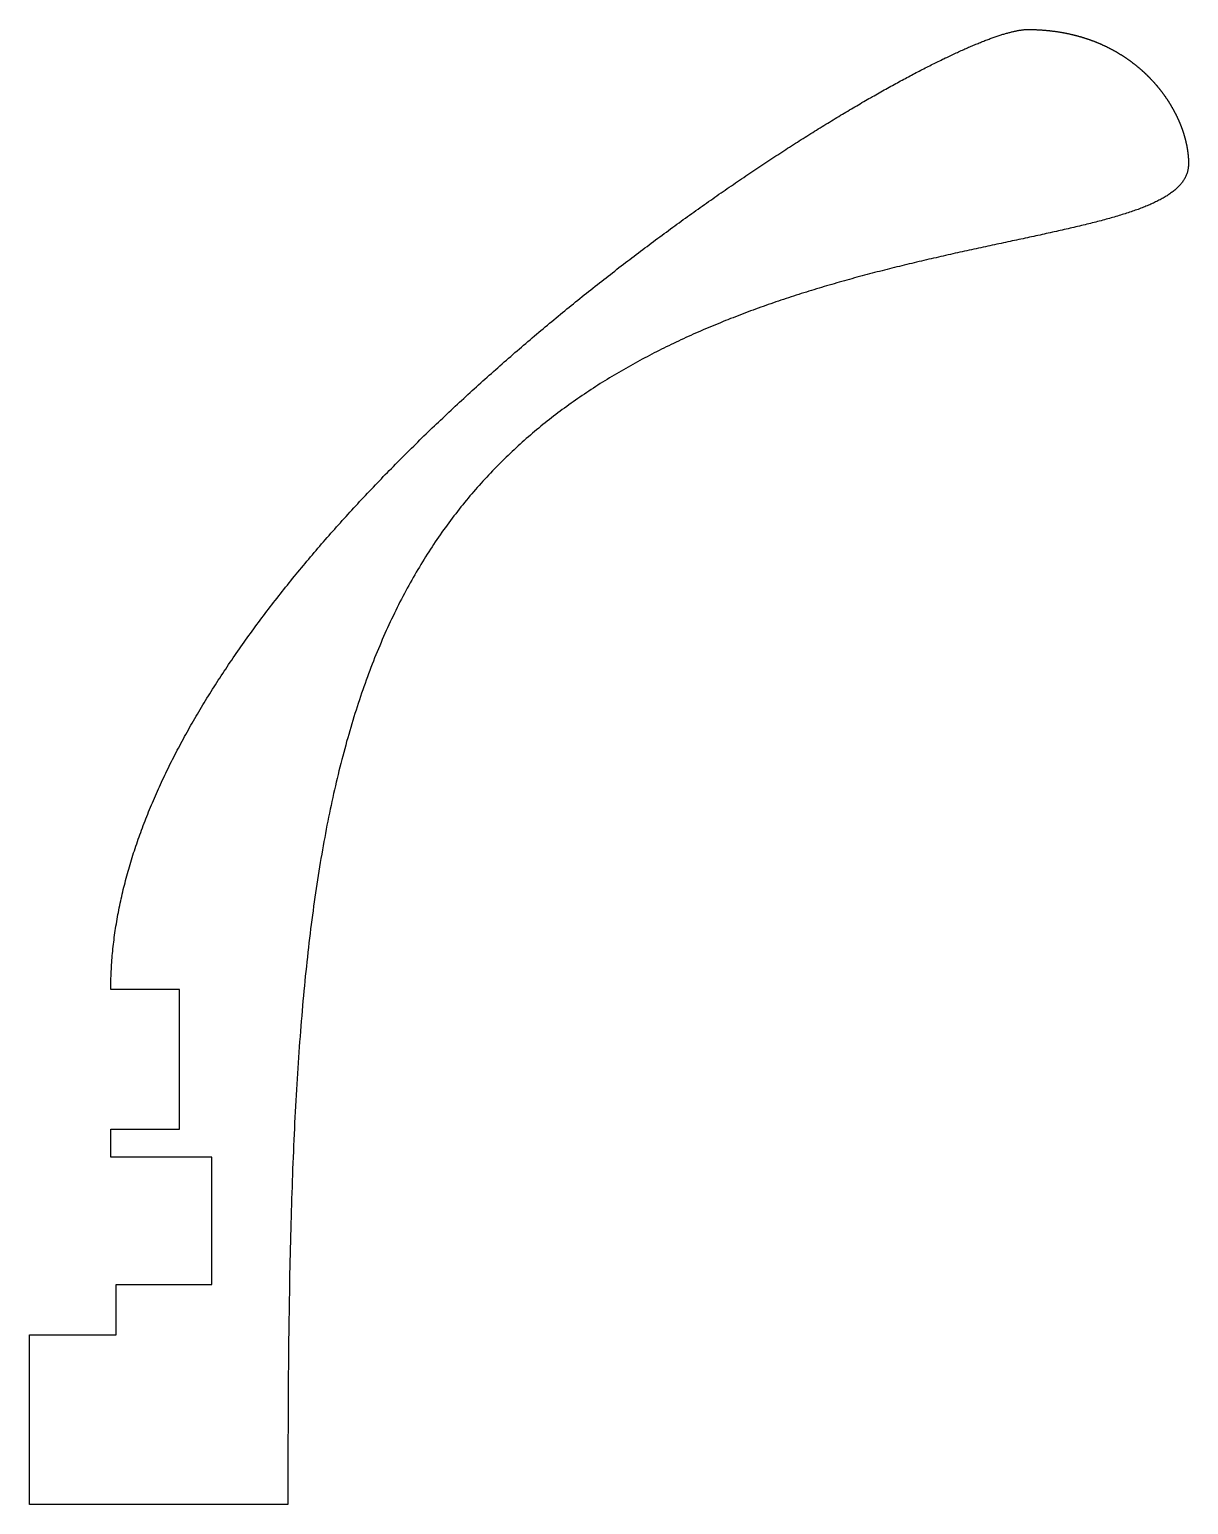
# Model space of a CAD drawing. Extents: x 0.4 to 22, y 0 to 27.5.
import ezdxf

# ---------------------------------------------------------------- set-up
doc = ezdxf.new("R2010")
doc.units = 0

msp = doc.modelspace()

# ---------------------------------------------------------------- linework, layer by layer
at = {"linetype": 'LINE'}
msp.add_polyline3d([(5.2, 0, 0), (0.381, 0, 0), (0.381, 3.164, 0), (2, 3.164, 0), (2, 4.1, 0), (3.78, 4.1, 0), (3.78, 6.477, 0), (1.898, 6.477, 0), (1.898, 7, 0), (3.18, 7, 0), (3.18, 9.6, 0), (1.898, 9.6, 0), (1.898, 9.6, 0), (1.898, 9.642, 0), (1.899, 9.684, 0), (1.899, 9.726, 0), (1.9, 9.768, 0), (1.901, 9.811, 0), (1.903, 9.853, 0), (1.904, 9.895, 0), (1.906, 9.937, 0), (1.908, 9.979, 0), (1.91, 10.022, 0), (1.913, 10.064, 0), (1.916, 10.106, 0), (1.919, 10.148, 0), (1.922, 10.191, 0), (1.926, 10.233, 0), (1.93, 10.275, 0), (1.934, 10.318, 0), (1.938, 10.36, 0), (1.943, 10.402, 0), (1.947, 10.445, 0), (1.952, 10.487, 0), (1.958, 10.529, 0), (1.963, 10.572, 0), (1.969, 10.614, 0), (1.975, 10.657, 0), (1.981, 10.699, 0), (1.987, 10.742, 0), (1.994, 10.784, 0), (2.001, 10.827, 0), (2.008, 10.869, 0), (2.015, 10.912, 0), (2.023, 10.954, 0), (2.031, 10.997, 0), (2.039, 11.039, 0), (2.047, 11.082, 0), (2.056, 11.124, 0), (2.064, 11.167, 0), (2.073, 11.209, 0), (2.082, 11.252, 0), (2.092, 11.294, 0), (2.101, 11.337, 0), (2.111, 11.38, 0), (2.121, 11.422, 0), (2.131, 11.465, 0), (2.142, 11.507, 0), (2.152, 11.55, 0), (2.163, 11.592, 0), (2.174, 11.635, 0), (2.186, 11.678, 0), (2.197, 11.72, 0), (2.209, 11.763, 0), (2.221, 11.806, 0), (2.233, 11.848, 0), (2.246, 11.891, 0), (2.258, 11.933, 0), (2.271, 11.976, 0), (2.284, 12.019, 0), (2.297, 12.061, 0), (2.311, 12.104, 0), (2.324, 12.147, 0), (2.338, 12.189, 0), (2.352, 12.232, 0), (2.366, 12.275, 0), (2.381, 12.317, 0), (2.395, 12.36, 0), (2.41, 12.403, 0), (2.425, 12.445, 0), (2.441, 12.488, 0), (2.456, 12.53, 0), (2.472, 12.573, 0), (2.488, 12.616, 0), (2.504, 12.658, 0), (2.52, 12.701, 0), (2.536, 12.744, 0), (2.553, 12.786, 0), (2.57, 12.829, 0), (2.587, 12.871, 0), (2.604, 12.914, 0), (2.621, 12.957, 0), (2.639, 12.999, 0), (2.657, 13.042, 0), (2.675, 13.084, 0), (2.693, 13.127, 0), (2.711, 13.17, 0), (2.73, 13.212, 0), (2.748, 13.255, 0), (2.767, 13.297, 0), (2.786, 13.34, 0), (2.806, 13.382, 0), (2.825, 13.425, 0), (2.845, 13.467, 0), (2.865, 13.51, 0), (2.885, 13.552, 0), (2.905, 13.595, 0), (2.925, 13.637, 0), (2.946, 13.68, 0), (2.966, 13.722, 0), (2.987, 13.765, 0), (3.008, 13.807, 0), (3.029, 13.85, 0), (3.051, 13.892, 0), (3.072, 13.935, 0), (3.094, 13.977, 0), (3.116, 14.019, 0), (3.138, 14.062, 0), (3.16, 14.104, 0), (3.183, 14.146, 0), (3.206, 14.189, 0), (3.228, 14.231, 0), (3.251, 14.273, 0), (3.274, 14.316, 0), (3.298, 14.358, 0), (3.321, 14.4, 0), (3.345, 14.442, 0), (3.368, 14.485, 0), (3.392, 14.527, 0), (3.416, 14.569, 0), (3.441, 14.611, 0), (3.465, 14.653, 0), (3.49, 14.696, 0), (3.514, 14.738, 0), (3.539, 14.78, 0), (3.564, 14.822, 0), (3.589, 14.864, 0), (3.615, 14.906, 0), (3.64, 14.948, 0), (3.666, 14.99, 0), (3.692, 15.032, 0), (3.718, 15.074, 0), (3.744, 15.116, 0), (3.77, 15.158, 0), (3.796, 15.2, 0), (3.823, 15.242, 0), (3.85, 15.284, 0), (3.876, 15.326, 0), (3.903, 15.368, 0), (3.931, 15.409, 0), (3.958, 15.451, 0), (3.985, 15.493, 0), (4.013, 15.535, 0), (4.041, 15.576, 0), (4.068, 15.618, 0), (4.096, 15.66, 0), (4.124, 15.702, 0), (4.153, 15.743, 0), (4.181, 15.785, 0), (4.21, 15.826, 0), (4.238, 15.868, 0), (4.267, 15.909, 0), (4.296, 15.951, 0), (4.325, 15.992, 0), (4.355, 16.034, 0), (4.384, 16.075, 0), (4.413, 16.117, 0), (4.443, 16.158, 0), (4.473, 16.2, 0), (4.503, 16.241, 0), (4.533, 16.282, 0), (4.563, 16.323, 0), (4.593, 16.365, 0), (4.623, 16.406, 0), (4.654, 16.447, 0), (4.685, 16.488, 0), (4.715, 16.529, 0), (4.746, 16.57, 0), (4.777, 16.611, 0), (4.808, 16.653, 0), (4.84, 16.694, 0), (4.871, 16.734, 0), (4.902, 16.775, 0), (4.934, 16.816, 0), (4.966, 16.857, 0), (4.998, 16.898, 0), (5.03, 16.939, 0), (5.062, 16.98, 0), (5.094, 17.02, 0), (5.126, 17.061, 0), (5.159, 17.102, 0), (5.191, 17.142, 0), (5.224, 17.183, 0), (5.257, 17.224, 0), (5.289, 17.264, 0), (5.322, 17.305, 0), (5.356, 17.345, 0), (5.389, 17.385, 0), (5.422, 17.426, 0), (5.455, 17.466, 0), (5.489, 17.507, 0), (5.523, 17.547, 0), (5.556, 17.587, 0), (5.59, 17.627, 0), (5.624, 17.667, 0), (5.658, 17.708, 0), (5.692, 17.748, 0), (5.726, 17.788, 0), (5.761, 17.828, 0), (5.795, 17.868, 0), (5.83, 17.908, 0), (5.864, 17.948, 0), (5.899, 17.987, 0), (5.934, 18.027, 0), (5.969, 18.067, 0), (6.004, 18.107, 0), (6.039, 18.146, 0), (6.074, 18.186, 0), (6.109, 18.226, 0), (6.145, 18.265, 0), (6.18, 18.305, 0), (6.216, 18.344, 0), (6.251, 18.384, 0), (6.287, 18.423, 0), (6.323, 18.462, 0), (6.359, 18.502, 0), (6.395, 18.541, 0), (6.431, 18.58, 0), (6.467, 18.619, 0), (6.503, 18.658, 0), (6.539, 18.697, 0), (6.576, 18.736, 0), (6.612, 18.775, 0), (6.649, 18.814, 0), (6.685, 18.853, 0), (6.722, 18.892, 0), (6.759, 18.931, 0), (6.796, 18.97, 0), (6.833, 19.008, 0), (6.87, 19.047, 0), (6.907, 19.086, 0), (6.944, 19.124, 0), (6.981, 19.163, 0), (7.018, 19.201, 0), (7.056, 19.239, 0), (7.093, 19.278, 0), (7.131, 19.316, 0), (7.168, 19.354, 0), (7.206, 19.393, 0), (7.244, 19.431, 0), (7.281, 19.469, 0), (7.319, 19.507, 0), (7.357, 19.545, 0), (7.395, 19.583, 0), (7.433, 19.621, 0), (7.471, 19.658, 0), (7.509, 19.696, 0), (7.548, 19.734, 0), (7.586, 19.772, 0), (7.624, 19.809, 0), (7.663, 19.847, 0), (7.701, 19.884, 0), (7.739, 19.922, 0), (7.778, 19.959, 0), (7.817, 19.996, 0), (7.855, 20.034, 0), (7.894, 20.071, 0), (7.933, 20.108, 0), (7.972, 20.145, 0), (8.01, 20.182, 0), (8.049, 20.219, 0), (8.088, 20.256, 0), (8.127, 20.293, 0), (8.166, 20.33, 0), (8.206, 20.367, 0), (8.245, 20.403, 0), (8.284, 20.44, 0), (8.323, 20.477, 0), (8.363, 20.513, 0), (8.402, 20.55, 0), (8.441, 20.586, 0), (8.481, 20.622, 0), (8.52, 20.659, 0), (8.56, 20.695, 0), (8.599, 20.731, 0), (8.639, 20.767, 0), (8.678, 20.803, 0), (8.718, 20.839, 0), (8.758, 20.875, 0), (8.797, 20.911, 0), (8.837, 20.947, 0), (8.877, 20.982, 0), (8.917, 21.018, 0), (8.957, 21.054, 0), (8.997, 21.089, 0), (9.037, 21.125, 0), (9.077, 21.16, 0), (9.116, 21.195, 0), (9.156, 21.231, 0), (9.197, 21.266, 0), (9.237, 21.301, 0), (9.277, 21.336, 0), (9.317, 21.371, 0), (9.357, 21.406, 0), (9.397, 21.441, 0), (9.437, 21.476, 0), (9.478, 21.51, 0), (9.518, 21.545, 0), (9.558, 21.579, 0), (9.598, 21.614, 0), (9.639, 21.648, 0), (9.679, 21.683, 0), (9.719, 21.717, 0), (9.76, 21.751, 0), (9.8, 21.786, 0), (9.84, 21.82, 0), (9.881, 21.854, 0), (9.921, 21.888, 0), (9.961, 21.921, 0), (10.002, 21.955, 0), (10.042, 21.989, 0), (10.083, 22.023, 0), (10.123, 22.056, 0), (10.164, 22.09, 0), (10.204, 22.123, 0), (10.245, 22.157, 0), (10.285, 22.19, 0), (10.326, 22.223, 0), (10.366, 22.256, 0), (10.406, 22.289, 0), (10.447, 22.322, 0), (10.487, 22.355, 0), (10.528, 22.388, 0), (10.568, 22.421, 0), (10.609, 22.454, 0), (10.649, 22.486, 0), (10.69, 22.519, 0), (10.73, 22.551, 0), (10.771, 22.584, 0), (10.811, 22.616, 0), (10.852, 22.648, 0), (10.892, 22.68, 0), (10.933, 22.712, 0), (10.973, 22.744, 0), (11.014, 22.776, 0), (11.054, 22.808, 0), (11.095, 22.84, 0), (11.135, 22.871, 0), (11.176, 22.903, 0), (11.216, 22.935, 0), (11.256, 22.966, 0), (11.297, 22.997, 0), (11.337, 23.029, 0), (11.377, 23.06, 0), (11.418, 23.091, 0), (11.458, 23.122, 0), (11.498, 23.153, 0), (11.539, 23.184, 0), (11.579, 23.214, 0), (11.619, 23.245, 0), (11.659, 23.276, 0), (11.7, 23.306, 0), (11.74, 23.337, 0), (11.78, 23.367, 0), (11.82, 23.397, 0), (11.86, 23.427, 0), (11.9, 23.457, 0), (11.94, 23.487, 0), (11.98, 23.517, 0), (12.02, 23.547, 0), (12.06, 23.577, 0), (12.1, 23.607, 0), (12.14, 23.636, 0), (12.18, 23.666, 0), (12.22, 23.695, 0), (12.26, 23.724, 0), (12.299, 23.753, 0), (12.339, 23.783, 0), (12.379, 23.812, 0), (12.418, 23.841, 0), (12.458, 23.869, 0), (12.498, 23.898, 0), (12.537, 23.927, 0), (12.577, 23.955, 0), (12.616, 23.984, 0), (12.656, 24.012, 0), (12.695, 24.041, 0), (12.735, 24.069, 0), (12.774, 24.097, 0), (12.813, 24.125, 0), (12.852, 24.153, 0), (12.892, 24.181, 0), (12.931, 24.208, 0), (12.97, 24.236, 0), (13.009, 24.264, 0), (13.048, 24.291, 0), (13.087, 24.318, 0), (13.126, 24.346, 0), (13.164, 24.373, 0), (13.203, 24.4, 0), (13.242, 24.427, 0), (13.281, 24.454, 0), (13.319, 24.481, 0), (13.358, 24.507, 0), (13.396, 24.534, 0), (13.435, 24.56, 0), (13.473, 24.587, 0), (13.512, 24.613, 0), (13.55, 24.639, 0), (13.588, 24.665, 0), (13.626, 24.691, 0), (13.665, 24.717, 0), (13.703, 24.743, 0), (13.741, 24.769, 0), (13.779, 24.794, 0), (13.816, 24.82, 0), (13.854, 24.845, 0), (13.892, 24.871, 0), (13.93, 24.896, 0), (13.967, 24.921, 0), (14.005, 24.946, 0), (14.042, 24.971, 0), (14.08, 24.996, 0), (14.117, 25.02, 0), (14.154, 25.045, 0), (14.191, 25.069, 0), (14.229, 25.094, 0), (14.266, 25.118, 0), (14.303, 25.142, 0), (14.339, 25.166, 0), (14.376, 25.19, 0), (14.413, 25.214, 0), (14.45, 25.238, 0), (14.486, 25.261, 0), (14.523, 25.285, 0), (14.559, 25.308, 0), (14.595, 25.332, 0), (14.632, 25.355, 0), (14.668, 25.378, 0), (14.704, 25.401, 0), (14.74, 25.424, 0), (14.776, 25.447, 0), (14.812, 25.469, 0), (14.848, 25.492, 0), (14.883, 25.514, 0), (14.919, 25.537, 0), (14.954, 25.559, 0), (14.99, 25.581, 0), (15.025, 25.603, 0), (15.06, 25.625, 0), (15.095, 25.647, 0), (15.13, 25.669, 0), (15.165, 25.69, 0), (15.2, 25.712, 0), (15.235, 25.733, 0), (15.27, 25.754, 0), (15.304, 25.775, 0), (15.339, 25.796, 0), (15.373, 25.817, 0), (15.407, 25.838, 0), (15.441, 25.859, 0), (15.476, 25.879, 0), (15.51, 25.9, 0), (15.543, 25.92, 0), (15.577, 25.94, 0), (15.611, 25.96, 0), (15.644, 25.98, 0), (15.678, 26, 0), (15.711, 26.02, 0), (15.744, 26.04, 0), (15.778, 26.059, 0), (15.811, 26.078, 0), (15.844, 26.098, 0), (15.876, 26.117, 0), (15.909, 26.136, 0), (15.942, 26.155, 0), (15.974, 26.174, 0), (16.006, 26.192, 0), (16.039, 26.211, 0), (16.071, 26.229, 0), (16.103, 26.248, 0), (16.135, 26.266, 0), (16.167, 26.284, 0), (16.198, 26.302, 0), (16.23, 26.32, 0), (16.261, 26.338, 0), (16.293, 26.355, 0), (16.324, 26.373, 0), (16.355, 26.39, 0), (16.386, 26.407, 0), (16.417, 26.424, 0), (16.447, 26.441, 0), (16.478, 26.458, 0), (16.508, 26.475, 0), (16.539, 26.492, 0), (16.569, 26.508, 0), (16.599, 26.525, 0), (16.629, 26.541, 0), (16.659, 26.557, 0), (16.688, 26.573, 0), (16.718, 26.589, 0), (16.747, 26.605, 0), (16.777, 26.62, 0), (16.806, 26.636, 0), (16.835, 26.651, 0), (16.864, 26.666, 0), (16.892, 26.681, 0), (16.921, 26.696, 0), (16.949, 26.711, 0), (16.978, 26.726, 0), (17.006, 26.741, 0), (17.034, 26.755, 0), (17.062, 26.769, 0), (17.09, 26.784, 0), (17.117, 26.798, 0), (17.145, 26.812, 0), (17.172, 26.825, 0), (17.199, 26.839, 0), (17.227, 26.853, 0), (17.253, 26.866, 0), (17.28, 26.879, 0), (17.307, 26.893, 0), (17.333, 26.906, 0), (17.36, 26.918, 0), (17.386, 26.931, 0), (17.412, 26.944, 0), (17.438, 26.956, 0), (17.463, 26.969, 0), (17.489, 26.981, 0), (17.514, 26.993, 0), (17.54, 27.005, 0), (17.565, 27.017, 0), (17.59, 27.029, 0), (17.614, 27.04, 0), (17.639, 27.052, 0), (17.664, 27.063, 0), (17.688, 27.074, 0), (17.712, 27.085, 0), (17.736, 27.096, 0), (17.76, 27.107, 0), (17.784, 27.117, 0), (17.807, 27.128, 0), (17.83, 27.138, 0), (17.854, 27.148, 0), (17.877, 27.158, 0), (17.899, 27.168, 0), (17.922, 27.178, 0), (17.945, 27.188, 0), (17.967, 27.197, 0), (17.989, 27.206, 0), (18.011, 27.216, 0), (18.033, 27.225, 0), (18.055, 27.234, 0), (18.076, 27.242, 0), (18.097, 27.251, 0), (18.119, 27.26, 0), (18.14, 27.268, 0), (18.16, 27.276, 0), (18.181, 27.284, 0), (18.201, 27.292, 0), (18.222, 27.3, 0), (18.242, 27.308, 0), (18.262, 27.315, 0), (18.281, 27.322, 0), (18.301, 27.33, 0), (18.32, 27.337, 0), (18.339, 27.344, 0), (18.358, 27.35, 0), (18.377, 27.357, 0), (18.396, 27.364, 0), (18.414, 27.37, 0), (18.432, 27.376, 0), (18.451, 27.382, 0), (18.468, 27.388, 0), (18.486, 27.394, 0), (18.504, 27.399, 0), (18.521, 27.405, 0), (18.538, 27.41, 0), (18.555, 27.415, 0), (18.572, 27.42, 0), (18.588, 27.425, 0), (18.604, 27.43, 0), (18.621, 27.434, 0), (18.637, 27.439, 0), (18.652, 27.443, 0), (18.668, 27.447, 0), (18.683, 27.451, 0), (18.698, 27.455, 0), (18.713, 27.459, 0), (18.728, 27.462, 0), (18.743, 27.465, 0), (18.757, 27.469, 0), (18.771, 27.472, 0), (18.785, 27.475, 0), (18.799, 27.477, 0), (18.812, 27.48, 0), (18.826, 27.482, 0), (18.839, 27.485, 0), (18.852, 27.487, 0), (18.864, 27.489, 0), (18.877, 27.49, 0), (18.889, 27.492, 0), (18.901, 27.494, 0), (18.913, 27.495, 0), (18.925, 27.496, 0), (18.936, 27.497, 0), (18.947, 27.498, 0), (18.958, 27.499, 0), (18.969, 27.499, 0), (18.98, 27.5, 0), (18.99, 27.5, 0), (19, 27.5, 0), (19, 27.5, 0), (19.01, 27.5, 0), (19.02, 27.5, 0), (19.03, 27.5, 0), (19.04, 27.5, 0), (19.05, 27.5, 0), (19.06, 27.5, 0), (19.07, 27.499, 0), (19.08, 27.499, 0), (19.089, 27.499, 0), (19.099, 27.499, 0), (19.109, 27.498, 0), (19.119, 27.498, 0), (19.129, 27.498, 0), (19.139, 27.498, 0), (19.148, 27.497, 0), (19.158, 27.497, 0), (19.168, 27.496, 0), (19.178, 27.496, 0), (19.187, 27.496, 0), (19.197, 27.495, 0), (19.207, 27.495, 0), (19.216, 27.494, 0), (19.226, 27.493, 0), (19.236, 27.493, 0), (19.245, 27.492, 0), (19.255, 27.492, 0), (19.264, 27.491, 0), (19.274, 27.49, 0), (19.283, 27.49, 0), (19.293, 27.489, 0), (19.302, 27.488, 0), (19.312, 27.487, 0), (19.321, 27.487, 0), (19.331, 27.486, 0), (19.34, 27.485, 0), (19.35, 27.484, 0), (19.359, 27.483, 0), (19.369, 27.482, 0), (19.378, 27.481, 0), (19.387, 27.481, 0), (19.397, 27.48, 0), (19.406, 27.479, 0), (19.415, 27.478, 0), (19.425, 27.477, 0), (19.434, 27.475, 0), (19.443, 27.474, 0), (19.452, 27.473, 0), (19.462, 27.472, 0), (19.471, 27.471, 0), (19.48, 27.47, 0), (19.489, 27.469, 0), (19.498, 27.467, 0), (19.507, 27.466, 0), (19.517, 27.465, 0), (19.526, 27.464, 0), (19.535, 27.462, 0), (19.544, 27.461, 0), (19.553, 27.46, 0), (19.562, 27.458, 0), (19.571, 27.457, 0), (19.58, 27.455, 0), (19.589, 27.454, 0), (19.598, 27.453, 0), (19.607, 27.451, 0), (19.616, 27.45, 0), (19.625, 27.448, 0), (19.634, 27.446, 0), (19.642, 27.445, 0), (19.651, 27.443, 0), (19.66, 27.442, 0), (19.669, 27.44, 0), (19.678, 27.438, 0), (19.687, 27.437, 0), (19.695, 27.435, 0), (19.704, 27.433, 0), (19.713, 27.432, 0), (19.722, 27.43, 0), (19.73, 27.428, 0), (19.739, 27.426, 0), (19.748, 27.424, 0), (19.756, 27.423, 0), (19.765, 27.421, 0), (19.774, 27.419, 0), (19.782, 27.417, 0), (19.791, 27.415, 0), (19.8, 27.413, 0), (19.808, 27.411, 0), (19.817, 27.409, 0), (19.825, 27.407, 0), (19.834, 27.405, 0), (19.842, 27.403, 0), (19.851, 27.401, 0), (19.859, 27.399, 0), (19.868, 27.397, 0), (19.876, 27.395, 0), (19.885, 27.393, 0), (19.893, 27.39, 0), (19.901, 27.388, 0), (19.91, 27.386, 0), (19.918, 27.384, 0), (19.926, 27.382, 0), (19.935, 27.379, 0), (19.943, 27.377, 0), (19.951, 27.375, 0), (19.96, 27.372, 0), (19.968, 27.37, 0), (19.976, 27.368, 0), (19.984, 27.365, 0), (19.992, 27.363, 0), (20.001, 27.361, 0), (20.009, 27.358, 0), (20.017, 27.356, 0), (20.025, 27.353, 0), (20.033, 27.351, 0), (20.041, 27.348, 0), (20.049, 27.346, 0), (20.057, 27.343, 0), (20.066, 27.341, 0), (20.074, 27.338, 0), (20.082, 27.335, 0), (20.09, 27.333, 0), (20.098, 27.33, 0), (20.106, 27.328, 0), (20.114, 27.325, 0), (20.121, 27.322, 0), (20.129, 27.32, 0), (20.137, 27.317, 0), (20.145, 27.314, 0), (20.153, 27.311, 0), (20.161, 27.308, 0), (20.169, 27.306, 0), (20.177, 27.303, 0), (20.184, 27.3, 0), (20.192, 27.297, 0), (20.2, 27.294, 0), (20.208, 27.291, 0), (20.215, 27.289, 0), (20.223, 27.286, 0), (20.231, 27.283, 0), (20.238, 27.28, 0), (20.246, 27.277, 0), (20.254, 27.274, 0), (20.261, 27.271, 0), (20.269, 27.268, 0), (20.277, 27.265, 0), (20.284, 27.262, 0), (20.292, 27.259, 0), (20.299, 27.255, 0), (20.307, 27.252, 0), (20.314, 27.249, 0), (20.322, 27.246, 0), (20.329, 27.243, 0), (20.337, 27.24, 0), (20.344, 27.237, 0), (20.352, 27.233, 0), (20.359, 27.23, 0), (20.367, 27.227, 0), (20.374, 27.224, 0), (20.381, 27.22, 0), (20.389, 27.217, 0), (20.396, 27.214, 0), (20.403, 27.21, 0), (20.411, 27.207, 0), (20.418, 27.204, 0), (20.425, 27.2, 0), (20.432, 27.197, 0), (20.44, 27.194, 0), (20.447, 27.19, 0), (20.454, 27.187, 0), (20.461, 27.183, 0), (20.468, 27.18, 0), (20.476, 27.176, 0), (20.483, 27.173, 0), (20.49, 27.169, 0), (20.497, 27.166, 0), (20.504, 27.162, 0), (20.511, 27.159, 0), (20.518, 27.155, 0), (20.525, 27.152, 0), (20.532, 27.148, 0), (20.539, 27.144, 0), (20.546, 27.141, 0), (20.553, 27.137, 0), (20.56, 27.133, 0), (20.567, 27.13, 0), (20.574, 27.126, 0), (20.581, 27.122, 0), (20.588, 27.119, 0), (20.594, 27.115, 0), (20.601, 27.111, 0), (20.608, 27.107, 0), (20.615, 27.104, 0), (20.622, 27.1, 0), (20.629, 27.096, 0), (20.635, 27.092, 0), (20.642, 27.088, 0), (20.649, 27.084, 0), (20.656, 27.081, 0), (20.662, 27.077, 0), (20.669, 27.073, 0), (20.676, 27.069, 0), (20.682, 27.065, 0), (20.689, 27.061, 0), (20.695, 27.057, 0), (20.702, 27.053, 0), (20.709, 27.049, 0), (20.715, 27.045, 0), (20.722, 27.041, 0), (20.728, 27.037, 0), (20.735, 27.033, 0), (20.741, 27.029, 0), (20.748, 27.025, 0), (20.754, 27.021, 0), (20.761, 27.017, 0), (20.767, 27.013, 0), (20.774, 27.009, 0), (20.78, 27.005, 0), (20.786, 27, 0), (20.793, 26.996, 0), (20.799, 26.992, 0), (20.805, 26.988, 0), (20.812, 26.984, 0), (20.818, 26.98, 0), (20.824, 26.975, 0), (20.83, 26.971, 0), (20.837, 26.967, 0), (20.843, 26.963, 0), (20.849, 26.958, 0), (20.855, 26.954, 0), (20.862, 26.95, 0), (20.868, 26.945, 0), (20.874, 26.941, 0), (20.88, 26.937, 0), (20.886, 26.932, 0), (20.892, 26.928, 0), (20.898, 26.924, 0), (20.904, 26.919, 0), (20.91, 26.915, 0), (20.916, 26.911, 0), (20.922, 26.906, 0), (20.928, 26.902, 0), (20.934, 26.897, 0), (20.94, 26.893, 0), (20.946, 26.888, 0), (20.952, 26.884, 0), (20.958, 26.88, 0), (20.964, 26.875, 0), (20.97, 26.871, 0), (20.976, 26.866, 0), (20.982, 26.862, 0), (20.987, 26.857, 0), (20.993, 26.852, 0), (20.999, 26.848, 0), (21.005, 26.843, 0), (21.011, 26.839, 0), (21.016, 26.834, 0), (21.022, 26.83, 0), (21.028, 26.825, 0), (21.033, 26.82, 0), (21.039, 26.816, 0), (21.045, 26.811, 0), (21.05, 26.806, 0), (21.056, 26.802, 0), (21.062, 26.797, 0), (21.067, 26.792, 0), (21.073, 26.788, 0), (21.078, 26.783, 0), (21.084, 26.778, 0), (21.089, 26.774, 0), (21.095, 26.769, 0), (21.1, 26.764, 0), (21.106, 26.759, 0), (21.111, 26.755, 0), (21.117, 26.75, 0), (21.122, 26.745, 0), (21.128, 26.74, 0), (21.133, 26.735, 0), (21.138, 26.731, 0), (21.144, 26.726, 0), (21.149, 26.721, 0), (21.154, 26.716, 0), (21.16, 26.711, 0), (21.165, 26.706, 0), (21.17, 26.702, 0), (21.176, 26.697, 0), (21.181, 26.692, 0), (21.186, 26.687, 0), (21.191, 26.682, 0), (21.196, 26.677, 0), (21.202, 26.672, 0), (21.207, 26.667, 0), (21.212, 26.662, 0), (21.217, 26.657, 0), (21.222, 26.652, 0), (21.227, 26.647, 0), (21.232, 26.642, 0), (21.237, 26.637, 0), (21.242, 26.633, 0), (21.247, 26.628, 0), (21.253, 26.622, 0), (21.257, 26.617, 0), (21.262, 26.612, 0), (21.267, 26.607, 0), (21.272, 26.602, 0), (21.277, 26.597, 0), (21.282, 26.592, 0), (21.287, 26.587, 0), (21.292, 26.582, 0), (21.297, 26.577, 0), (21.302, 26.572, 0), (21.306, 26.567, 0), (21.311, 26.562, 0), (21.316, 26.557, 0), (21.321, 26.552, 0), (21.326, 26.546, 0), (21.33, 26.541, 0), (21.335, 26.536, 0), (21.34, 26.531, 0), (21.344, 26.526, 0), (21.349, 26.521, 0), (21.354, 26.515, 0), (21.358, 26.51, 0), (21.363, 26.505, 0), (21.368, 26.5, 0), (21.372, 26.495, 0), (21.377, 26.49, 0), (21.381, 26.484, 0), (21.386, 26.479, 0), (21.39, 26.474, 0), (21.395, 26.469, 0), (21.399, 26.463, 0), (21.404, 26.458, 0), (21.408, 26.453, 0), (21.413, 26.448, 0), (21.417, 26.442, 0), (21.422, 26.437, 0), (21.426, 26.432, 0), (21.43, 26.427, 0), (21.435, 26.421, 0), (21.439, 26.416, 0), (21.443, 26.411, 0), (21.448, 26.405, 0), (21.452, 26.4, 0), (21.456, 26.395, 0), (21.461, 26.389, 0), (21.465, 26.384, 0), (21.469, 26.379, 0), (21.473, 26.373, 0), (21.477, 26.368, 0), (21.482, 26.363, 0), (21.486, 26.357, 0), (21.49, 26.352, 0), (21.494, 26.347, 0), (21.498, 26.341, 0), (21.502, 26.336, 0), (21.506, 26.33, 0), (21.51, 26.325, 0), (21.514, 26.32, 0), (21.518, 26.314, 0), (21.522, 26.309, 0), (21.526, 26.303, 0), (21.53, 26.298, 0), (21.534, 26.292, 0), (21.538, 26.287, 0), (21.542, 26.282, 0), (21.546, 26.276, 0), (21.55, 26.271, 0), (21.554, 26.265, 0), (21.558, 26.26, 0), (21.562, 26.254, 0), (21.565, 26.249, 0), (21.569, 26.243, 0), (21.573, 26.238, 0), (21.577, 26.233, 0), (21.58, 26.227, 0), (21.584, 26.222, 0), (21.588, 26.216, 0), (21.592, 26.211, 0), (21.595, 26.205, 0), (21.599, 26.2, 0), (21.603, 26.194, 0), (21.606, 26.189, 0), (21.61, 26.183, 0), (21.614, 26.178, 0), (21.617, 26.172, 0), (21.621, 26.167, 0), (21.624, 26.161, 0), (21.628, 26.155, 0), (21.631, 26.15, 0), (21.635, 26.144, 0), (21.638, 26.139, 0), (21.642, 26.133, 0), (21.645, 26.128, 0), (21.649, 26.122, 0), (21.652, 26.117, 0), (21.655, 26.111, 0), (21.659, 26.106, 0), (21.662, 26.1, 0), (21.666, 26.094, 0), (21.669, 26.089, 0), (21.672, 26.083, 0), (21.676, 26.078, 0), (21.679, 26.072, 0), (21.682, 26.067, 0), (21.685, 26.061, 0), (21.689, 26.055, 0), (21.692, 26.05, 0), (21.695, 26.044, 0), (21.698, 26.039, 0), (21.701, 26.033, 0), (21.704, 26.027, 0), (21.708, 26.022, 0), (21.711, 26.016, 0), (21.714, 26.011, 0), (21.717, 26.005, 0), (21.72, 26, 0), (21.723, 25.994, 0), (21.726, 25.988, 0), (21.729, 25.983, 0), (21.732, 25.977, 0), (21.735, 25.971, 0), (21.738, 25.966, 0), (21.741, 25.96, 0), (21.744, 25.955, 0), (21.747, 25.949, 0), (21.75, 25.943, 0), (21.753, 25.938, 0), (21.756, 25.932, 0), (21.758, 25.927, 0), (21.761, 25.921, 0), (21.764, 25.915, 0), (21.767, 25.91, 0), (21.77, 25.904, 0), (21.772, 25.898, 0), (21.775, 25.893, 0), (21.778, 25.887, 0), (21.781, 25.882, 0), (21.783, 25.876, 0), (21.786, 25.87, 0), (21.789, 25.865, 0), (21.791, 25.859, 0), (21.794, 25.853, 0), (21.797, 25.848, 0), (21.799, 25.842, 0), (21.802, 25.836, 0), (21.804, 25.831, 0), (21.807, 25.825, 0), (21.809, 25.82, 0), (21.812, 25.814, 0), (21.814, 25.808, 0), (21.817, 25.803, 0), (21.819, 25.797, 0), (21.822, 25.791, 0), (21.824, 25.786, 0), (21.827, 25.78, 0), (21.829, 25.774, 0), (21.831, 25.769, 0), (21.834, 25.763, 0), (21.836, 25.758, 0), (21.838, 25.752, 0), (21.841, 25.746, 0), (21.843, 25.741, 0), (21.845, 25.735, 0), (21.848, 25.729, 0), (21.85, 25.724, 0), (21.852, 25.718, 0), (21.854, 25.713, 0), (21.857, 25.707, 0), (21.859, 25.701, 0), (21.861, 25.696, 0), (21.863, 25.69, 0), (21.865, 25.684, 0), (21.867, 25.679, 0), (21.869, 25.673, 0), (21.871, 25.668, 0), (21.874, 25.662, 0), (21.876, 25.656, 0), (21.878, 25.651, 0), (21.88, 25.645, 0), (21.882, 25.64, 0), (21.884, 25.634, 0), (21.886, 25.628, 0), (21.887, 25.623, 0), (21.889, 25.617, 0), (21.891, 25.611, 0), (21.893, 25.606, 0), (21.895, 25.6, 0), (21.897, 25.595, 0), (21.899, 25.589, 0), (21.901, 25.584, 0), (21.902, 25.578, 0), (21.904, 25.572, 0), (21.906, 25.567, 0), (21.908, 25.561, 0), (21.91, 25.556, 0), (21.911, 25.55, 0), (21.913, 25.544, 0), (21.915, 25.539, 0), (21.916, 25.533, 0), (21.918, 25.528, 0), (21.92, 25.522, 0), (21.921, 25.517, 0), (21.923, 25.511, 0), (21.925, 25.506, 0), (21.926, 25.5, 0), (21.928, 25.494, 0), (21.929, 25.489, 0), (21.931, 25.483, 0), (21.932, 25.478, 0), (21.934, 25.472, 0), (21.935, 25.467, 0), (21.937, 25.461, 0), (21.938, 25.456, 0), (21.94, 25.45, 0), (21.941, 25.445, 0), (21.942, 25.439, 0), (21.944, 25.434, 0), (21.945, 25.428, 0), (21.946, 25.423, 0), (21.948, 25.417, 0), (21.949, 25.412, 0), (21.95, 25.406, 0), (21.952, 25.401, 0), (21.953, 25.395, 0), (21.954, 25.39, 0), (21.955, 25.384, 0), (21.957, 25.379, 0), (21.958, 25.373, 0), (21.959, 25.368, 0), (21.96, 25.362, 0), (21.961, 25.357, 0), (21.962, 25.352, 0), (21.964, 25.346, 0), (21.965, 25.341, 0), (21.966, 25.335, 0), (21.967, 25.33, 0), (21.968, 25.324, 0), (21.969, 25.319, 0), (21.97, 25.314, 0), (21.971, 25.308, 0), (21.972, 25.303, 0), (21.973, 25.297, 0), (21.974, 25.292, 0), (21.975, 25.287, 0), (21.976, 25.281, 0), (21.977, 25.276, 0), (21.977, 25.27, 0), (21.978, 25.265, 0), (21.979, 25.26, 0), (21.98, 25.254, 0), (21.981, 25.249, 0), (21.982, 25.244, 0), (21.982, 25.238, 0), (21.983, 25.233, 0), (21.984, 25.228, 0), (21.985, 25.222, 0), (21.985, 25.217, 0), (21.986, 25.212, 0), (21.987, 25.206, 0), (21.987, 25.201, 0), (21.988, 25.196, 0), (21.989, 25.191, 0), (21.989, 25.185, 0), (21.99, 25.18, 0), (21.99, 25.175, 0), (21.991, 25.169, 0), (21.991, 25.164, 0), (21.992, 25.159, 0), (21.992, 25.154, 0), (21.993, 25.149, 0), (21.993, 25.143, 0), (21.994, 25.138, 0), (21.994, 25.133, 0), (21.995, 25.128, 0), (21.995, 25.122, 0), (21.996, 25.117, 0), (21.996, 25.112, 0), (21.996, 25.107, 0), (21.997, 25.102, 0), (21.997, 25.097, 0), (21.997, 25.091, 0), (21.998, 25.086, 0), (21.998, 25.081, 0), (21.998, 25.076, 0), (21.998, 25.071, 0), (21.999, 25.066, 0), (21.999, 25.061, 0), (21.999, 25.056, 0), (21.999, 25.05, 0), (21.999, 25.045, 0), (21.999, 25.04, 0), (22, 25.035, 0), (22, 25.03, 0), (22, 25.025, 0), (22, 25.02, 0), (22, 25.015, 0), (22, 25.01, 0), (22, 25.005, 0), (22, 25, 0), (22, 25, 0), (22, 24.983, 0), (21.999, 24.967, 0), (21.998, 24.951, 0), (21.996, 24.935, 0), (21.994, 24.919, 0), (21.992, 24.903, 0), (21.989, 24.887, 0), (21.986, 24.872, 0), (21.982, 24.856, 0), (21.978, 24.841, 0), (21.974, 24.826, 0), (21.969, 24.811, 0), (21.963, 24.796, 0), (21.957, 24.782, 0), (21.951, 24.767, 0), (21.944, 24.753, 0), (21.937, 24.739, 0), (21.93, 24.725, 0), (21.922, 24.711, 0), (21.914, 24.697, 0), (21.905, 24.683, 0), (21.896, 24.67, 0), (21.887, 24.656, 0), (21.877, 24.643, 0), (21.866, 24.63, 0), (21.856, 24.617, 0), (21.845, 24.604, 0), (21.833, 24.591, 0), (21.822, 24.579, 0), (21.809, 24.566, 0), (21.797, 24.553, 0), (21.784, 24.541, 0), (21.771, 24.529, 0), (21.757, 24.517, 0), (21.743, 24.505, 0), (21.728, 24.493, 0), (21.714, 24.481, 0), (21.698, 24.469, 0), (21.683, 24.458, 0), (21.667, 24.446, 0), (21.651, 24.435, 0), (21.634, 24.423, 0), (21.617, 24.412, 0), (21.6, 24.401, 0), (21.582, 24.39, 0), (21.564, 24.379, 0), (21.546, 24.368, 0), (21.527, 24.357, 0), (21.508, 24.347, 0), (21.489, 24.336, 0), (21.469, 24.325, 0), (21.449, 24.315, 0), (21.429, 24.304, 0), (21.408, 24.294, 0), (21.387, 24.284, 0), (21.366, 24.274, 0), (21.344, 24.264, 0), (21.322, 24.254, 0), (21.3, 24.244, 0), (21.277, 24.234, 0), (21.254, 24.224, 0), (21.231, 24.214, 0), (21.207, 24.204, 0), (21.184, 24.195, 0), (21.159, 24.185, 0), (21.135, 24.176, 0), (21.11, 24.166, 0), (21.085, 24.157, 0), (21.06, 24.147, 0), (21.034, 24.138, 0), (21.008, 24.129, 0), (20.982, 24.12, 0), (20.955, 24.111, 0), (20.929, 24.101, 0), (20.901, 24.092, 0), (20.874, 24.083, 0), (20.846, 24.074, 0), (20.818, 24.065, 0), (20.79, 24.057, 0), (20.762, 24.048, 0), (20.733, 24.039, 0), (20.704, 24.03, 0), (20.675, 24.021, 0), (20.645, 24.013, 0), (20.615, 24.004, 0), (20.585, 23.995, 0), (20.555, 23.987, 0), (20.524, 23.978, 0), (20.493, 23.969, 0), (20.462, 23.961, 0), (20.431, 23.952, 0), (20.399, 23.944, 0), (20.368, 23.935, 0), (20.335, 23.927, 0), (20.303, 23.918, 0), (20.27, 23.91, 0), (20.238, 23.902, 0), (20.205, 23.893, 0), (20.171, 23.885, 0), (20.138, 23.877, 0), (20.104, 23.868, 0), (20.07, 23.86, 0), (20.036, 23.852, 0), (20.001, 23.843, 0), (19.967, 23.835, 0), (19.932, 23.827, 0), (19.897, 23.818, 0), (19.862, 23.81, 0), (19.826, 23.802, 0), (19.79, 23.793, 0), (19.754, 23.785, 0), (19.718, 23.777, 0), (19.682, 23.769, 0), (19.645, 23.76, 0), (19.609, 23.752, 0), (19.572, 23.744, 0), (19.535, 23.735, 0), (19.497, 23.727, 0), (19.46, 23.719, 0), (19.422, 23.71, 0), (19.384, 23.702, 0), (19.346, 23.694, 0), (19.308, 23.685, 0), (19.269, 23.677, 0), (19.231, 23.668, 0), (19.192, 23.66, 0), (19.153, 23.652, 0), (19.114, 23.643, 0), (19.074, 23.635, 0), (19.035, 23.626, 0), (18.995, 23.618, 0), (18.955, 23.609, 0), (18.915, 23.6, 0), (18.875, 23.592, 0), (18.835, 23.583, 0), (18.794, 23.575, 0), (18.753, 23.566, 0), (18.713, 23.557, 0), (18.672, 23.548, 0), (18.63, 23.54, 0), (18.589, 23.531, 0), (18.548, 23.522, 0), (18.506, 23.513, 0), (18.464, 23.504, 0), (18.423, 23.495, 0), (18.381, 23.486, 0), (18.338, 23.477, 0), (18.296, 23.468, 0), (18.254, 23.459, 0), (18.211, 23.45, 0), (18.169, 23.441, 0), (18.126, 23.431, 0), (18.083, 23.422, 0), (18.04, 23.413, 0), (17.997, 23.403, 0), (17.953, 23.394, 0), (17.91, 23.385, 0), (17.866, 23.375, 0), (17.823, 23.365, 0), (17.779, 23.356, 0), (17.735, 23.346, 0), (17.691, 23.336, 0), (17.647, 23.327, 0), (17.603, 23.317, 0), (17.559, 23.307, 0), (17.514, 23.297, 0), (17.47, 23.287, 0), (17.425, 23.277, 0), (17.38, 23.267, 0), (17.336, 23.257, 0), (17.291, 23.246, 0), (17.246, 23.236, 0), (17.201, 23.226, 0), (17.155, 23.215, 0), (17.11, 23.205, 0), (17.065, 23.194, 0), (17.019, 23.183, 0), (16.974, 23.173, 0), (16.928, 23.162, 0), (16.883, 23.151, 0), (16.837, 23.14, 0), (16.791, 23.129, 0), (16.745, 23.118, 0), (16.699, 23.107, 0), (16.653, 23.096, 0), (16.607, 23.084, 0), (16.561, 23.073, 0), (16.515, 23.061, 0), (16.469, 23.05, 0), (16.422, 23.038, 0), (16.376, 23.027, 0), (16.33, 23.015, 0), (16.283, 23.003, 0), (16.237, 22.991, 0), (16.19, 22.979, 0), (16.143, 22.967, 0), (16.097, 22.955, 0), (16.05, 22.942, 0), (16.003, 22.93, 0), (15.956, 22.918, 0), (15.91, 22.905, 0), (15.863, 22.892, 0), (15.816, 22.88, 0), (15.769, 22.867, 0), (15.722, 22.854, 0), (15.675, 22.841, 0), (15.628, 22.828, 0), (15.581, 22.815, 0), (15.533, 22.801, 0), (15.486, 22.788, 0), (15.439, 22.775, 0), (15.392, 22.761, 0), (15.345, 22.747, 0), (15.297, 22.734, 0), (15.25, 22.72, 0), (15.203, 22.706, 0), (15.156, 22.692, 0), (15.108, 22.677, 0), (15.061, 22.663, 0), (15.014, 22.649, 0), (14.966, 22.634, 0), (14.919, 22.62, 0), (14.872, 22.605, 0), (14.824, 22.59, 0), (14.777, 22.575, 0), (14.73, 22.56, 0), (14.682, 22.545, 0), (14.635, 22.53, 0), (14.588, 22.514, 0), (14.54, 22.499, 0), (14.493, 22.483, 0), (14.446, 22.467, 0), (14.398, 22.452, 0), (14.351, 22.436, 0), (14.304, 22.42, 0), (14.257, 22.403, 0), (14.209, 22.387, 0), (14.162, 22.371, 0), (14.115, 22.354, 0), (14.068, 22.337, 0), (14.02, 22.321, 0), (13.973, 22.304, 0), (13.926, 22.287, 0), (13.879, 22.269, 0), (13.832, 22.252, 0), (13.785, 22.235, 0), (13.738, 22.217, 0), (13.691, 22.199, 0), (13.644, 22.182, 0), (13.597, 22.164, 0), (13.55, 22.146, 0), (13.504, 22.127, 0), (13.457, 22.109, 0), (13.41, 22.09, 0), (13.363, 22.072, 0), (13.317, 22.053, 0), (13.27, 22.034, 0), (13.224, 22.015, 0), (13.177, 21.996, 0), (13.131, 21.977, 0), (13.084, 21.957, 0), (13.038, 21.938, 0), (12.992, 21.918, 0), (12.945, 21.898, 0), (12.899, 21.878, 0), (12.853, 21.858, 0), (12.807, 21.838, 0), (12.761, 21.817, 0), (12.715, 21.797, 0), (12.669, 21.776, 0), (12.623, 21.755, 0), (12.578, 21.734, 0), (12.532, 21.713, 0), (12.486, 21.691, 0), (12.441, 21.67, 0), (12.395, 21.648, 0), (12.35, 21.627, 0), (12.305, 21.605, 0), (12.259, 21.582, 0), (12.214, 21.56, 0), (12.169, 21.538, 0), (12.124, 21.515, 0), (12.079, 21.493, 0), (12.034, 21.47, 0), (11.989, 21.447, 0), (11.945, 21.423, 0), (11.9, 21.4, 0), (11.856, 21.376, 0), (11.811, 21.353, 0), (11.767, 21.329, 0), (11.722, 21.305, 0), (11.678, 21.281, 0), (11.634, 21.256, 0), (11.59, 21.232, 0), (11.546, 21.207, 0), (11.503, 21.182, 0), (11.459, 21.157, 0), (11.415, 21.132, 0), (11.372, 21.107, 0), (11.328, 21.081, 0), (11.285, 21.055, 0), (11.242, 21.029, 0), (11.199, 21.003, 0), (11.156, 20.977, 0), (11.113, 20.95, 0), (11.07, 20.924, 0), (11.027, 20.897, 0), (10.985, 20.87, 0), (10.942, 20.843, 0), (10.9, 20.816, 0), (10.858, 20.788, 0), (10.816, 20.76, 0), (10.774, 20.732, 0), (10.732, 20.704, 0), (10.69, 20.676, 0), (10.648, 20.648, 0), (10.607, 20.619, 0), (10.565, 20.59, 0), (10.524, 20.561, 0), (10.483, 20.532, 0), (10.442, 20.502, 0), (10.401, 20.473, 0), (10.36, 20.443, 0), (10.319, 20.413, 0), (10.279, 20.383, 0), (10.238, 20.352, 0), (10.198, 20.322, 0), (10.158, 20.291, 0), (10.118, 20.26, 0), (10.078, 20.229, 0), (10.038, 20.197, 0), (9.998, 20.166, 0), (9.959, 20.134, 0), (9.919, 20.102, 0), (9.88, 20.07, 0), (9.841, 20.037, 0), (9.802, 20.004, 0), (9.763, 19.972, 0), (9.725, 19.939, 0), (9.686, 19.905, 0), (9.648, 19.872, 0), (9.609, 19.838, 0), (9.571, 19.804, 0), (9.533, 19.77, 0), (9.495, 19.736, 0), (9.457, 19.701, 0), (9.42, 19.666, 0), (9.382, 19.631, 0), (9.345, 19.596, 0), (9.308, 19.56, 0), (9.271, 19.525, 0), (9.234, 19.489, 0), (9.198, 19.453, 0), (9.161, 19.416, 0), (9.125, 19.38, 0), (9.088, 19.343, 0), (9.052, 19.306, 0), (9.016, 19.269, 0), (8.981, 19.231, 0), (8.945, 19.193, 0), (8.909, 19.155, 0), (8.874, 19.117, 0), (8.839, 19.079, 0), (8.804, 19.04, 0), (8.769, 19.001, 0), (8.734, 18.962, 0), (8.7, 18.922, 0), (8.666, 18.883, 0), (8.631, 18.843, 0), (8.597, 18.803, 0), (8.563, 18.762, 0), (8.53, 18.722, 0), (8.496, 18.681, 0), (8.463, 18.64, 0), (8.429, 18.598, 0), (8.396, 18.557, 0), (8.363, 18.515, 0), (8.331, 18.473, 0), (8.298, 18.43, 0), (8.266, 18.387, 0), (8.233, 18.345, 0), (8.201, 18.301, 0), (8.169, 18.258, 0), (8.138, 18.214, 0), (8.106, 18.17, 0), (8.075, 18.126, 0), (8.044, 18.081, 0), (8.012, 18.037, 0), (7.982, 17.992, 0), (7.951, 17.946, 0), (7.92, 17.901, 0), (7.89, 17.855, 0), (7.86, 17.809, 0), (7.83, 17.762, 0), (7.8, 17.716, 0), (7.77, 17.669, 0), (7.741, 17.622, 0), (7.711, 17.574, 0), (7.682, 17.526, 0), (7.653, 17.478, 0), (7.624, 17.43, 0), (7.596, 17.381, 0), (7.567, 17.332, 0), (7.539, 17.283, 0), (7.511, 17.234, 0), (7.483, 17.184, 0), (7.455, 17.134, 0), (7.428, 17.083, 0), (7.4, 17.033, 0), (7.373, 16.982, 0), (7.346, 16.93, 0), (7.319, 16.879, 0), (7.292, 16.827, 0), (7.266, 16.775, 0), (7.239, 16.722, 0), (7.213, 16.67, 0), (7.187, 16.617, 0), (7.162, 16.563, 0), (7.136, 16.509, 0), (7.111, 16.455, 0), (7.085, 16.401, 0), (7.06, 16.346, 0), (7.035, 16.292, 0), (7.011, 16.236, 0), (6.986, 16.181, 0), (6.962, 16.125, 0), (6.938, 16.069, 0), (6.914, 16.012, 0), (6.89, 15.955, 0), (6.866, 15.898, 0), (6.843, 15.84, 0), (6.819, 15.783, 0), (6.796, 15.724, 0), (6.773, 15.666, 0), (6.751, 15.607, 0), (6.728, 15.548, 0), (6.706, 15.488, 0), (6.684, 15.429, 0), (6.662, 15.368, 0), (6.64, 15.308, 0), (6.618, 15.247, 0), (6.597, 15.186, 0), (6.576, 15.124, 0), (6.555, 15.062, 0), (6.534, 15, 0), (6.513, 14.937, 0), (6.492, 14.874, 0), (6.472, 14.811, 0), (6.452, 14.747, 0), (6.432, 14.683, 0), (6.412, 14.619, 0), (6.392, 14.554, 0), (6.373, 14.489, 0), (6.354, 14.424, 0), (6.335, 14.358, 0), (6.316, 14.292, 0), (6.297, 14.225, 0), (6.279, 14.158, 0), (6.26, 14.091, 0), (6.242, 14.023, 0), (6.224, 13.955, 0), (6.206, 13.887, 0), (6.188, 13.818, 0), (6.171, 13.748, 0), (6.154, 13.679, 0), (6.137, 13.609, 0), (6.12, 13.538, 0), (6.103, 13.468, 0), (6.086, 13.397, 0), (6.07, 13.325, 0), (6.054, 13.253, 0), (6.038, 13.181, 0), (6.022, 13.108, 0), (6.006, 13.035, 0), (5.991, 12.961, 0), (5.975, 12.887, 0), (5.96, 12.813, 0), (5.945, 12.738, 0), (5.93, 12.663, 0), (5.916, 12.588, 0), (5.901, 12.512, 0), (5.887, 12.435, 0), (5.873, 12.358, 0), (5.859, 12.281, 0), (5.845, 12.203, 0), (5.831, 12.125, 0), (5.818, 12.047, 0), (5.805, 11.968, 0), (5.791, 11.888, 0), (5.779, 11.809, 0), (5.766, 11.728, 0), (5.753, 11.648, 0), (5.741, 11.567, 0), (5.728, 11.485, 0), (5.716, 11.403, 0), (5.704, 11.321, 0), (5.693, 11.238, 0), (5.681, 11.154, 0), (5.67, 11.07, 0), (5.658, 10.986, 0), (5.647, 10.902, 0), (5.636, 10.816, 0), (5.625, 10.731, 0), (5.615, 10.645, 0), (5.604, 10.558, 0), (5.594, 10.471, 0), (5.584, 10.384, 0), (5.574, 10.296, 0), (5.564, 10.207, 0), (5.554, 10.118, 0), (5.545, 10.029, 0), (5.535, 9.939, 0), (5.526, 9.849, 0), (5.517, 9.758, 0), (5.508, 9.667, 0), (5.499, 9.575, 0), (5.491, 9.483, 0), (5.482, 9.39, 0), (5.474, 9.296, 0), (5.466, 9.203, 0), (5.458, 9.108, 0), (5.45, 9.014, 0), (5.442, 8.918, 0), (5.435, 8.823, 0), (5.427, 8.726, 0), (5.42, 8.629, 0), (5.413, 8.532, 0), (5.406, 8.434, 0), (5.399, 8.336, 0), (5.392, 8.237, 0), (5.386, 8.138, 0), (5.379, 8.038, 0), (5.373, 7.937, 0), (5.367, 7.836, 0), (5.361, 7.735, 0), (5.355, 7.633, 0), (5.349, 7.53, 0), (5.343, 7.427, 0), (5.338, 7.323, 0), (5.332, 7.219, 0), (5.327, 7.114, 0), (5.322, 7.009, 0), (5.317, 6.903, 0), (5.312, 6.796, 0), (5.307, 6.689, 0), (5.303, 6.582, 0), (5.298, 6.474, 0), (5.294, 6.365, 0), (5.29, 6.256, 0), (5.286, 6.146, 0), (5.282, 6.035, 0), (5.278, 5.924, 0), (5.274, 5.813, 0), (5.27, 5.7, 0), (5.267, 5.588, 0), (5.263, 5.474, 0), (5.26, 5.36, 0), (5.257, 5.246, 0), (5.253, 5.131, 0), (5.25, 5.015, 0), (5.247, 4.899, 0), (5.245, 4.782, 0), (5.242, 4.664, 0), (5.239, 4.546, 0), (5.237, 4.427, 0), (5.234, 4.308, 0), (5.232, 4.188, 0), (5.23, 4.067, 0), (5.228, 3.946, 0), (5.226, 3.824, 0), (5.224, 3.701, 0), (5.222, 3.578, 0), (5.22, 3.454, 0), (5.218, 3.33, 0), (5.217, 3.205, 0), (5.215, 3.079, 0), (5.214, 2.952, 0), (5.212, 2.825, 0), (5.211, 2.698, 0), (5.21, 2.569, 0), (5.209, 2.44, 0), (5.208, 2.31, 0), (5.207, 2.18, 0), (5.206, 2.049, 0), (5.205, 1.917, 0), (5.204, 1.785, 0), (5.204, 1.652, 0), (5.203, 1.518, 0), (5.203, 1.383, 0), (5.202, 1.248, 0), (5.202, 1.112, 0), (5.201, 0.976, 0), (5.201, 0.838, 0), (5.201, 0.701, 0), (5.2, 0.562, 0), (5.2, 0.422, 0), (5.2, 0.282, 0), (5.2, 0.142, 0), (5.2, 0, 0)], dxfattribs=at)

doc.saveas('drawing.dxf')
